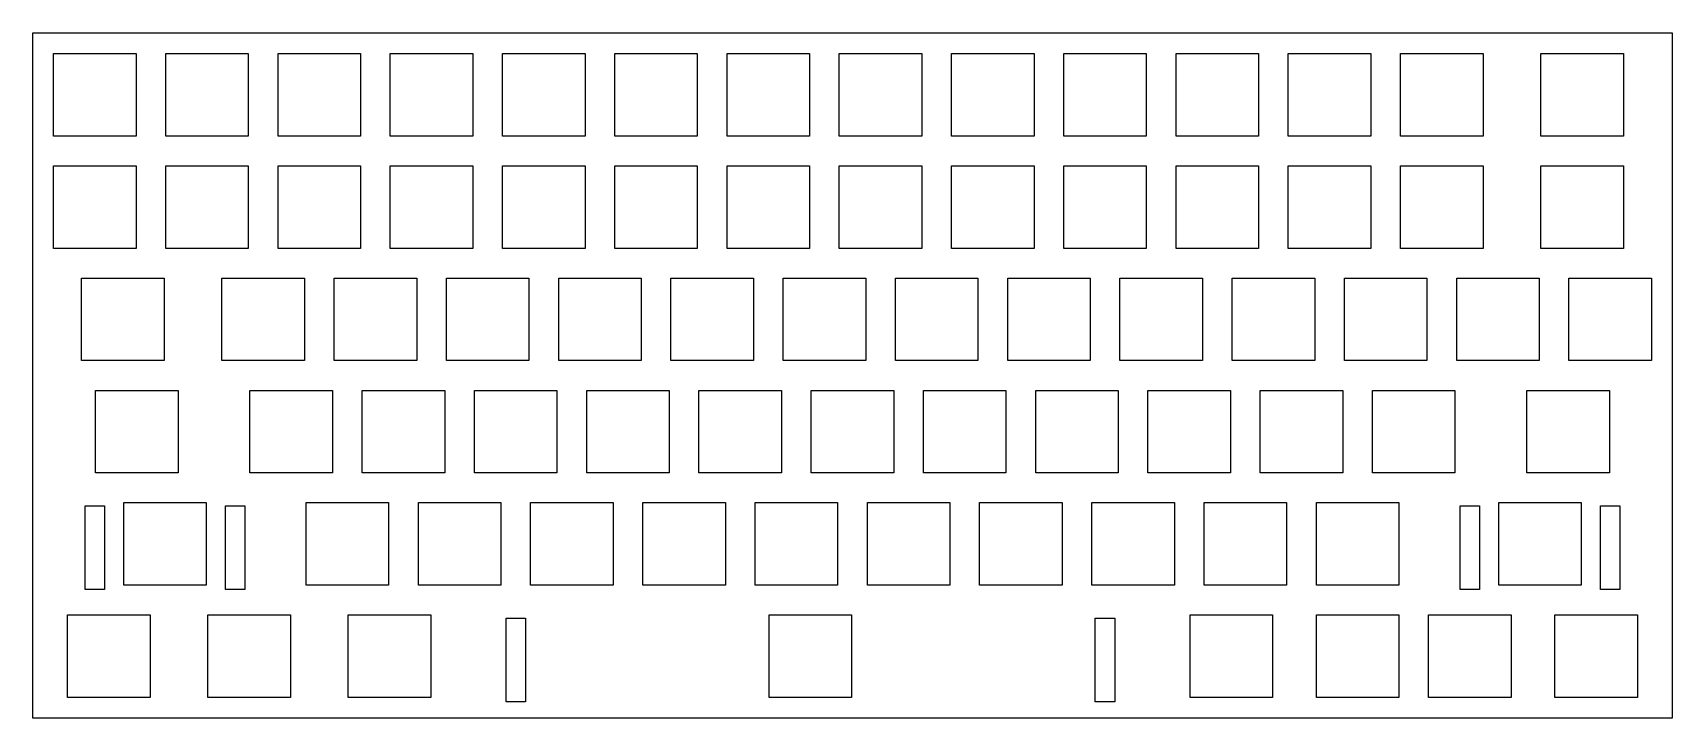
# Model space of a CAD drawing. Extents: x 0 to 278, y 0 to 117.
import ezdxf

# ---------------------------------------------------------------- set-up
doc = ezdxf.new("R2010")
doc.units = 0
doc.layers.get('0').update_dxf_attribs({"linetype": 'CONTINUOUS'})

msp = doc.modelspace()

# ---------------------------------------------------------------- linework, layer by layer
at = {"color": 0}
for p, q in [((0.09508, 116.674), (278.321, 116.674)), ((0.09508, 0.37483), (0.09508, 116.674)), ((278.321, 116.674), (278.321, 0.37483)), ((3.6201, 113.149), (17.6196, 113.149)), ((3.6201, 99.15), (3.6201, 113.149)), ((17.6196, 113.149), (17.6196, 99.15)), ((22.6701, 113.149), (36.6695, 113.149)), ((22.6701, 99.15), (22.6701, 113.149)), ((36.6695, 113.149), (36.6695, 99.15)), ((41.7202, 113.149), (55.7195, 113.149)), ((41.7202, 99.15), (41.7202, 113.149)), ((55.7195, 113.149), (55.7195, 99.15)), ((60.7702, 113.149), (74.7695, 113.149)), ((60.7702, 99.15), (60.7702, 113.149)), ((74.7695, 113.149), (74.7695, 99.15)), ((79.8202, 113.149), (93.8195, 113.149)), ((79.8202, 99.15), (79.8202, 113.149)), ((93.8195, 113.149), (93.8195, 99.15)), ((98.8688, 113.149), (112.868, 113.149)), ((98.8688, 99.15), (98.8688, 113.149)), ((112.868, 113.149), (112.868, 99.15)), ((117.919, 113.149), (131.919, 113.149)), ((117.919, 99.15), (117.919, 113.149)), ((131.919, 113.149), (131.919, 99.15)), ((136.97, 113.149), (150.969, 113.149)), ((136.97, 99.15), (136.97, 113.149)), ((150.969, 113.149), (150.969, 99.15)), ((156.02, 113.149), (170.019, 113.149)), ((156.02, 99.15), (156.02, 113.149)), ((170.019, 113.149), (170.019, 99.15)), ((175.07, 113.149), (189.069, 113.149)), ((175.07, 99.15), (175.07, 113.149)), ((189.069, 113.149), (189.069, 99.15)), ((194.12, 113.149), (208.119, 113.149)), ((194.12, 99.15), (194.12, 113.149)), ((208.119, 113.149), (208.119, 99.15)), ((213.17, 113.149), (227.169, 113.149)), ((213.17, 99.15), (213.17, 113.149)), ((227.169, 113.149), (227.169, 99.15)), ((232.22, 113.149), (246.219, 113.149)), ((232.22, 99.15), (232.22, 113.149)), ((246.219, 113.149), (246.219, 99.15)), ((256.031, 113.149), (270.032, 113.149)), ((256.031, 99.15), (256.031, 113.149)), ((270.032, 113.149), (270.032, 99.15)), ((17.6196, 99.15), (3.6201, 99.15)), ((36.6695, 99.15), (22.6701, 99.15)), ((55.7195, 99.15), (41.7202, 99.15)), ((74.7695, 99.15), (60.7702, 99.15)), ((93.8195, 99.15), (79.8202, 99.15)), ((112.868, 99.15), (98.8688, 99.15)), ((131.919, 99.15), (117.919, 99.15)), ((150.969, 99.15), (136.97, 99.15)), ((170.019, 99.15), (156.02, 99.15)), ((189.069, 99.15), (175.07, 99.15)), ((208.119, 99.15), (194.12, 99.15)), ((227.169, 99.15), (213.17, 99.15)), ((246.219, 99.15), (232.22, 99.15)), ((270.032, 99.15), (256.031, 99.15)), ((3.6201, 94.0992), (17.6196, 94.0992)), ((3.6201, 80.1), (3.6201, 94.0992)), ((17.6196, 94.0992), (17.6196, 80.1)), ((22.6701, 94.0992), (36.6695, 94.0992)), ((22.6701, 80.1), (22.6701, 94.0992)), ((36.6695, 94.0992), (36.6695, 80.1)), ((41.7202, 94.0992), (55.7195, 94.0992)), ((41.7202, 80.1), (41.7202, 94.0992)), ((55.7195, 94.0992), (55.7195, 80.1)), ((60.7702, 94.0992), (74.7695, 94.0992)), ((60.7702, 80.1), (60.7702, 94.0992)), ((74.7695, 94.0992), (74.7695, 80.1)), ((79.8202, 94.0992), (93.8195, 94.0992)), ((79.8202, 80.1), (79.8202, 94.0992)), ((93.8195, 94.0992), (93.8195, 80.1)), ((98.8688, 94.0992), (112.868, 94.0992)), ((98.8688, 80.1), (98.8688, 94.0992)), ((112.868, 94.0992), (112.868, 80.1)), ((117.919, 94.0992), (131.919, 94.0992)), ((117.919, 80.1), (117.919, 94.0992)), ((131.919, 94.0992), (131.919, 80.1)), ((136.97, 94.0992), (150.969, 94.0992)), ((136.97, 80.1), (136.97, 94.0992)), ((150.969, 94.0992), (150.969, 80.1)), ((156.02, 94.0992), (170.019, 94.0992)), ((156.02, 80.1), (156.02, 94.0992)), ((170.019, 94.0992), (170.019, 80.1)), ((175.07, 94.0992), (189.069, 94.0992)), ((175.07, 80.1), (175.07, 94.0992)), ((189.069, 94.0992), (189.069, 80.1)), ((194.12, 94.0992), (208.119, 94.0992)), ((194.12, 80.1), (194.12, 94.0992)), ((208.119, 94.0992), (208.119, 80.1)), ((213.17, 94.0992), (227.169, 94.0992)), ((213.17, 80.1), (213.17, 94.0992)), ((227.169, 94.0992), (227.169, 80.1)), ((232.22, 94.0992), (246.219, 94.0992)), ((232.22, 80.1), (232.22, 94.0992)), ((246.219, 94.0992), (246.219, 80.1)), ((256.031, 94.0992), (270.032, 94.0992)), ((256.031, 80.1), (256.031, 94.0992)), ((270.032, 94.0992), (270.032, 80.1)), ((17.6196, 80.1), (3.6201, 80.1)), ((36.6695, 80.1), (22.6701, 80.1)), ((55.7195, 80.1), (41.7202, 80.1)), ((74.7695, 80.1), (60.7702, 80.1)), ((93.8195, 80.1), (79.8202, 80.1)), ((112.868, 80.1), (98.8688, 80.1)), ((131.919, 80.1), (117.919, 80.1)), ((150.969, 80.1), (136.97, 80.1)), ((170.019, 80.1), (156.02, 80.1)), ((189.069, 80.1), (175.07, 80.1)), ((208.119, 80.1), (194.12, 80.1)), ((227.169, 80.1), (213.17, 80.1)), ((246.219, 80.1), (232.22, 80.1)), ((270.032, 80.1), (256.031, 80.1)), ((8.38122, 75.0492), (22.3821, 75.0492)), ((8.38122, 61.05), (8.38122, 75.0492)), ((22.3821, 75.0492), (22.3821, 61.05)), ((32.1951, 75.0492), (46.1945, 75.0492)), ((32.1951, 61.05), (32.1951, 75.0492)), ((46.1945, 75.0492), (46.1945, 61.05)), ((51.2452, 75.0492), (65.2445, 75.0492)), ((51.2452, 61.05), (51.2452, 75.0492)), ((65.2445, 75.0492), (65.2445, 61.05)), ((70.2952, 75.0492), (84.2945, 75.0492)), ((70.2952, 61.05), (70.2952, 75.0492)), ((84.2945, 75.0492), (84.2945, 61.05)), ((89.3452, 75.0492), (103.344, 75.0492)), ((89.3452, 61.05), (89.3452, 75.0492)), ((103.344, 75.0492), (103.344, 61.05)), ((108.395, 75.0492), (122.394, 75.0492)), ((108.395, 61.05), (108.395, 75.0492)), ((122.394, 75.0492), (122.394, 61.05)), ((127.445, 75.0492), (141.444, 75.0492)), ((127.445, 61.05), (127.445, 75.0492)), ((141.444, 75.0492), (141.444, 61.05)), ((146.495, 75.0492), (160.494, 75.0492)), ((146.495, 61.05), (146.495, 75.0492)), ((160.494, 75.0492), (160.494, 61.05)), ((165.545, 75.0492), (179.544, 75.0492)), ((165.545, 61.05), (165.545, 75.0492)), ((179.544, 75.0492), (179.544, 61.05)), ((184.595, 75.0492), (198.594, 75.0492)), ((184.595, 61.05), (184.595, 75.0492)), ((198.594, 75.0492), (198.594, 61.05)), ((203.645, 75.0492), (217.644, 75.0492)), ((203.645, 61.05), (203.645, 75.0492)), ((217.644, 75.0492), (217.644, 61.05)), ((222.695, 75.0492), (236.694, 75.0492)), ((222.695, 61.05), (222.695, 75.0492)), ((236.694, 75.0492), (236.694, 61.05)), ((241.745, 75.0492), (255.743, 75.0492)), ((241.745, 61.05), (241.745, 75.0492)), ((255.743, 75.0492), (255.743, 61.05)), ((260.795, 75.0492), (274.794, 75.0492)), ((260.795, 61.05), (260.795, 75.0492)), ((274.794, 75.0492), (274.794, 61.05)), ((22.3821, 61.05), (8.38122, 61.05)), ((46.1945, 61.05), (32.1951, 61.05)), ((65.2445, 61.05), (51.2452, 61.05)), ((84.2945, 61.05), (70.2952, 61.05)), ((103.344, 61.05), (89.3452, 61.05)), ((122.394, 61.05), (108.395, 61.05)), ((141.444, 61.05), (127.445, 61.05)), ((160.494, 61.05), (146.495, 61.05)), ((179.544, 61.05), (165.545, 61.05)), ((198.594, 61.05), (184.595, 61.05)), ((217.644, 61.05), (203.645, 61.05)), ((236.694, 61.05), (222.695, 61.05)), ((255.743, 61.05), (241.745, 61.05)), ((274.794, 61.05), (260.795, 61.05)), ((10.7625, 55.9992), (24.762, 55.9992)), ((10.7625, 42), (10.7625, 55.9992)), ((24.762, 55.9992), (24.762, 42)), ((36.9563, 55.9992), (50.957, 55.9992)), ((36.9563, 42), (36.9563, 55.9992)), ((50.957, 55.9992), (50.957, 42)), ((56.0063, 55.9992), (70.007, 55.9992)), ((56.0063, 42), (56.0063, 55.9992)), ((70.007, 55.9992), (70.007, 42)), ((75.0563, 55.9992), (89.057, 55.9992)), ((75.0563, 42), (75.0563, 55.9992)), ((89.057, 55.9992), (89.057, 42)), ((94.1063, 55.9992), (108.107, 55.9992)), ((94.1063, 42), (94.1063, 55.9992)), ((108.107, 55.9992), (108.107, 42)), ((113.156, 55.9992), (127.157, 55.9992)), ((113.156, 42), (113.156, 55.9992)), ((127.157, 55.9992), (127.157, 42)), ((132.206, 55.9992), (146.207, 55.9992)), ((132.206, 42), (132.206, 55.9992)), ((146.207, 55.9992), (146.207, 42)), ((151.256, 55.9992), (165.257, 55.9992)), ((151.256, 42), (151.256, 55.9992)), ((165.257, 55.9992), (165.257, 42)), ((170.306, 55.9992), (184.307, 55.9992)), ((170.306, 42), (170.306, 55.9992)), ((184.307, 55.9992), (184.307, 42)), ((189.356, 55.9992), (203.357, 55.9992)), ((189.356, 42), (189.356, 55.9992)), ((203.357, 55.9992), (203.357, 42)), ((208.406, 55.9992), (222.407, 55.9992)), ((208.406, 42), (208.406, 55.9992)), ((222.407, 55.9992), (222.407, 42)), ((227.456, 55.9992), (241.457, 55.9992)), ((227.456, 42), (227.456, 55.9992)), ((241.457, 55.9992), (241.457, 42)), ((253.65, 55.9992), (267.651, 55.9992)), ((253.65, 42), (253.65, 55.9992)), ((267.651, 55.9992), (267.651, 42)), ((24.762, 42), (10.7625, 42)), ((50.957, 42), (36.9563, 42)), ((70.007, 42), (56.0063, 42)), ((89.057, 42), (75.0563, 42)), ((108.107, 42), (94.1063, 42)), ((127.157, 42), (113.156, 42)), ((146.207, 42), (132.206, 42)), ((165.257, 42), (151.256, 42)), ((184.307, 42), (170.306, 42)), ((203.357, 42), (189.356, 42)), ((222.407, 42), (208.406, 42)), ((241.457, 42), (227.456, 42)), ((267.651, 42), (253.65, 42)), ((8.97516, 36.401), (12.2756, 36.401)), ((8.97516, 22.2002), (8.97516, 36.401)), ((12.2756, 36.401), (12.2756, 22.2002)), ((15.525, 36.9492), (29.5258, 36.9492)), ((15.525, 22.9499), (15.525, 36.9492)), ((29.5258, 36.9492), (29.5258, 22.9499)), ((32.7753, 36.401), (36.0758, 36.401)), ((32.7753, 22.2002), (32.7753, 36.401)), ((36.0758, 36.401), (36.0758, 22.2002)), ((46.4813, 36.9492), (60.482, 36.9492)), ((46.4813, 22.9499), (46.4813, 36.9492)), ((60.482, 36.9492), (60.482, 22.9499)), ((65.5313, 36.9492), (79.532, 36.9492)), ((65.5313, 22.9499), (65.5313, 36.9492)), ((79.532, 36.9492), (79.532, 22.9499)), ((84.5813, 36.9492), (98.582, 36.9492)), ((84.5813, 22.9499), (84.5813, 36.9492)), ((98.582, 36.9492), (98.582, 22.9499)), ((103.631, 36.9492), (117.632, 36.9492)), ((103.631, 22.9499), (103.631, 36.9492)), ((117.632, 36.9492), (117.632, 22.9499)), ((122.681, 36.9492), (136.682, 36.9492)), ((122.681, 22.9499), (122.681, 36.9492)), ((136.682, 36.9492), (136.682, 22.9499)), ((141.731, 36.9492), (155.732, 36.9492)), ((141.731, 22.9499), (141.731, 36.9492)), ((155.732, 36.9492), (155.732, 22.9499)), ((160.781, 36.9492), (174.782, 36.9492)), ((160.781, 22.9499), (160.781, 36.9492)), ((174.782, 36.9492), (174.782, 22.9499)), ((179.831, 36.9492), (193.832, 36.9492)), ((179.831, 22.9499), (179.831, 36.9492)), ((193.832, 36.9492), (193.832, 22.9499)), ((198.881, 36.9492), (212.882, 36.9492)), ((198.881, 22.9499), (198.881, 36.9492)), ((212.882, 36.9492), (212.882, 22.9499)), ((217.931, 36.9492), (231.932, 36.9492)), ((217.931, 22.9499), (217.931, 36.9492)), ((231.932, 36.9492), (231.932, 22.9499)), ((242.338, 36.401), (245.638, 36.401)), ((242.338, 22.2002), (242.338, 36.401)), ((245.638, 36.401), (245.638, 22.2002)), ((248.888, 36.9492), (262.887, 36.9492)), ((248.888, 22.9499), (248.888, 36.9492)), ((262.887, 36.9492), (262.887, 22.9499)), ((266.138, 36.401), (269.438, 36.401)), ((266.138, 22.2002), (266.138, 36.401)), ((269.438, 36.401), (269.438, 22.2002)), ((29.5258, 22.9499), (15.525, 22.9499)), ((60.482, 22.9499), (46.4813, 22.9499)), ((79.532, 22.9499), (65.5313, 22.9499)), ((98.582, 22.9499), (84.5813, 22.9499)), ((117.632, 22.9499), (103.631, 22.9499)), ((136.682, 22.9499), (122.681, 22.9499)), ((155.732, 22.9499), (141.731, 22.9499)), ((174.782, 22.9499), (160.781, 22.9499)), ((193.832, 22.9499), (179.831, 22.9499)), ((212.882, 22.9499), (198.881, 22.9499)), ((231.932, 22.9499), (217.931, 22.9499)), ((262.887, 22.9499), (248.888, 22.9499)), ((12.2756, 22.2002), (8.97516, 22.2002)), ((36.0758, 22.2002), (32.7753, 22.2002)), ((245.638, 22.2002), (242.338, 22.2002)), ((269.438, 22.2002), (266.138, 22.2002)), ((5.99997, 17.9007), (20.0008, 17.9007)), ((5.99997, 3.90123), (5.99997, 17.9007)), ((20.0008, 17.9007), (20.0008, 3.90123)), ((29.8125, 17.9007), (43.8118, 17.9007)), ((29.8125, 3.90123), (29.8125, 17.9007)), ((43.8118, 17.9007), (43.8118, 3.90123)), ((53.625, 17.9007), (67.6257, 17.9007)), ((53.625, 3.90123), (53.625, 17.9007)), ((67.6257, 17.9007), (67.6257, 3.90123)), ((80.4125, 17.3509), (83.7131, 17.3509)), ((80.4125, 3.15157), (80.4125, 17.3509)), ((83.7131, 17.3509), (83.7131, 3.15157)), ((125.061, 17.9007), (139.062, 17.9007)), ((125.061, 3.90123), (125.061, 17.9007)), ((139.062, 17.9007), (139.062, 3.90123)), ((180.413, 17.3509), (183.713, 17.3509)), ((180.413, 3.15157), (180.413, 17.3509)), ((183.713, 17.3509), (183.713, 3.15157)), ((196.5, 17.9007), (210.501, 17.9007)), ((196.5, 3.90123), (196.5, 17.9007)), ((210.501, 17.9007), (210.501, 3.90123)), ((217.931, 17.9007), (231.932, 17.9007)), ((217.931, 3.90123), (217.931, 17.9007)), ((231.932, 17.9007), (231.932, 3.90123)), ((236.981, 17.9007), (250.982, 17.9007)), ((236.981, 3.90123), (236.981, 17.9007)), ((250.982, 17.9007), (250.982, 3.90123)), ((258.413, 17.9007), (272.412, 17.9007)), ((258.413, 3.90123), (258.413, 17.9007)), ((272.412, 17.9007), (272.412, 3.90123)), ((20.0008, 3.90123), (5.99997, 3.90123)), ((43.8118, 3.90123), (29.8125, 3.90123)), ((67.6257, 3.90123), (53.625, 3.90123)), ((83.7131, 3.15157), (80.4125, 3.15157)), ((139.062, 3.90123), (125.061, 3.90123)), ((183.713, 3.15157), (180.413, 3.15157)), ((210.501, 3.90123), (196.5, 3.90123)), ((231.932, 3.90123), (217.931, 3.90123)), ((250.982, 3.90123), (236.981, 3.90123)), ((272.412, 3.90123), (258.413, 3.90123)), ((278.321, 0.37483), (0.09508, 0.37483))]:
    msp.add_line(p, q, dxfattribs=at)

doc.saveas('drawing.dxf')
